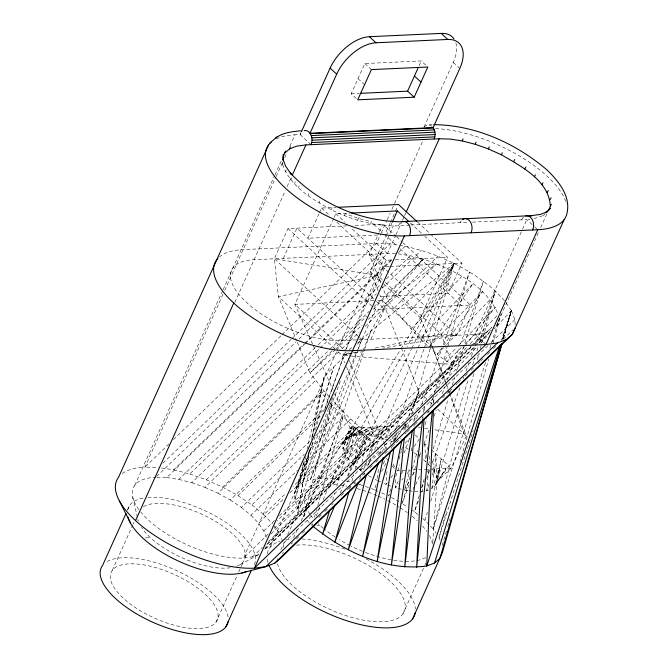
<?xml version="1.0" encoding="UTF-8"?>
<svg xmlns="http://www.w3.org/2000/svg" width="668" height="668" viewBox="0 0 668 668"><rect width="100%" height="100%" fill="white"/><g stroke="black" fill="none" stroke-linecap="round" stroke-linejoin="round"><path stroke-width="0.5" stroke-dasharray="3.34 2.5" d="M395.648 479.674L395.314 487.673L397.326 488.191M433.757 402.553L434.025 396.308M424.405 410.511L424.664 405.317M432.789 542.257L436.839 482.062L435.828 453.948L434.684 472.526L436.663 477.57L441.297 459L436.839 482.062L435.21 485.836L431.837 488.734L434.409 468.928L431.779 476.493M384.242 483.59L386.062 484.409L387.048 470.172M414.811 420.564L415.17 415.371M418.544 469.654L428.597 469.195L426.844 490.663L424.096 491.03M405.142 429.532L405.668 424.364M433.064 403.547L433.791 396.291M422.744 418.677L422.994 416.615L420.063 419.562M423.495 412.49L424.238 406.311M423.47 459.743L425.691 461.571L426.084 458.532M426.209 457.513L426.727 453.463M427.236 449.405L427.495 447.385M413.108 489.252L413.375 487.206M380.601 481.954L376.961 480.325L378.698 467.324M380.443 454.324L380.844 451.326C372.159 442.383 364.194 430.593 351.794 426.802L350.065 428.205L342.734 444.379C342.317 454.741 350.984 462.49 358.332 468.535M395.18 439.569L396.091 433.373M413.776 421.458L414.569 416.331M411.237 450.867L411.713 447.844M362.281 471.525L360.553 470.372L361.271 466.356M361.989 462.34L366.665 436.262L353.881 464.878L360.403 430.977L348.596 459.325L355.326 427.745L344.897 453.923L351.794 426.802L342.918 448.879L350.065 428.205L334.793 393.92M330.585 403.355L343.143 416.723L303.781 516.781L297.961 508.298L309.393 450.257M311.797 438.033L324.331 376.009L348.754 352.42M305.961 456.503L294.571 493.301L294.847 500.365L297.961 508.298L309.927 448.253M312.156 437.064L324.331 376.009L307.071 448.804M403.898 430.442L405.15 424.305M384.76 450.449L386.246 443.335M304.199 460.937L294.847 500.365L309.626 449.606M368.678 464.778L370.13 458.707M371.583 452.628L373.763 443.527L387.515 437.231M303.781 516.781L331.887 404.841L328.163 408.449M473.762 373.729L433.24 529.039L436.146 533.281M477.445 359.609L479.023 353.564M480.334 348.521L495.339 291.031C468.786 267.868 435.745 252.137 401.176 245.548M391.473 448.37L392.007 446.358M393.352 441.314L395.239 434.258M440.095 540.17L439.06 537.531L446.299 511.463M459.943 462.348L488.625 359.092M492.8 344.053L501.159 313.985M349.648 489.385L350.491 486.387M351.886 481.394L353.848 474.405M355.251 469.412L364.494 436.446L343.143 416.723L309.476 449.247M390.646 489.026L388.676 496.04L390.087 492.124M399.113 458.949L401.368 450.925M401.652 449.923L402.503 446.917M407.864 427.871L410.402 418.844M411.814 413.834L430.15 348.671M430.434 347.669L454.131 263.451L371.016 330.919L357.372 344.095M503.413 338.592L511.396 310.595L505.876 302.554M312.657 523.512L312.09 525.507L310.01 523.328M314.369 517.525L316.649 509.542M317.784 505.551L343.143 416.723M408.123 490.579L404.357 490.003L410.11 470.038L397.017 470.623M503.321 338.584L511.396 310.595L514.928 319.613L515.12 324.623M410.043 476.543L402.211 503.488L407.104 506.77M412.365 468.552L417.584 450.591M425.132 424.639L426.869 418.644M428.614 412.657L429.19 410.661M430.643 405.668L432.964 397.685M434.417 392.692L447.468 347.777M447.76 346.784L469.52 271.918L442.333 347.276M315.421 429.699L333.666 366.991L311.196 439.594M332.606 500.215L334.668 493.235M336.73 486.254L354.157 427.395L292.901 486.555M442.166 545.455L446.591 530.467M447.769 526.467L450.123 518.477M503.146 338.584L511.396 310.595L494.236 328.723M419.228 495.723L414.452 511.688L418.193 514.769M421.617 487.74L424.305 478.764M428.489 464.794L429.983 459.809M433.265 448.829L448.195 398.955M450.282 391.966L451.184 388.976M452.378 384.985L454.766 377.002M456.553 371.016L483.432 281.228L460.536 343.895M502.887 338.534L511.396 310.595L501.551 340.296M429.081 524.672L424.931 520.314L427.378 512.339M430.743 501.367L468.402 378.756M472.685 364.803L474.823 357.823M476.969 350.842L478.196 346.859M479.415 342.868L495.339 291.031L504.774 300.951M485.494 362.432L433.24 529.039L429.775 525.399M489.844 348.554L499.489 317.809M439.06 537.531L473.169 430.501M501.918 340.329L511.396 310.595M297.961 508.298L331.887 404.841M409.876 225.007C382.797 228.389 355.543 221.918 331.361 209.76C312.156 199.214 290.421 186.648 282.731 164.837L283.407 162.825M285.553 172.052L286.246 170.056M301.184 520.923L320.364 478.438L364.603 349.606M364.937 348.621L371.016 330.919L388.242 301.059L423.328 259.059C451.994 269.404 485.018 283.917 497.835 313.584M382.405 451.91L385.135 444.086M429.148 484.05L426.844 490.663L428.505 490.02M377.938 491.23L374.364 489.627L376.443 483.724M383.382 464.06L385.11 459.141M390.312 444.387L393.093 436.521M395.523 429.641L423.963 349.005M424.305 348.02L454.131 263.451L400.733 349.272M312.824 442.308L294.571 493.301L315.204 436.396M324.59 409.927L343.01 357.973L323.704 411.906M290.847 179.767L291.549 177.797M395.732 476.468L399.973 464.719M404.207 452.979L409.86 437.323M413.743 426.551L414.444 424.597M416.565 418.727L419.387 410.895M421.859 404.04L441.982 348.253M294.621 183.733L295.339 181.771M409.008 484.885L402.211 503.488L399.506 502.002M412.59 475.098L415.805 466.281M419.028 457.471L420.815 452.578M424.038 443.761L429.048 430.058M434.058 416.348L436.204 410.478M442.283 393.828L444.788 386.972M447.293 380.125L459.1 347.811M421.85 487.64L424.339 480.843M427.537 472.109L428.597 469.195M418.393 500.942L414.452 511.688L412.006 510.043M421.608 492.157L423.403 487.273M426.618 478.488L430.2 468.727M432.705 461.889L459.901 387.69M463.124 378.906L463.842 376.952M465.988 371.091L469.212 362.306M471.357 356.445L474.94 346.684M475.29 345.707L495.339 291.031M358.09 349.715L310.286 479.799L302.437 482.822L297.135 487.381L269.855 547.793M358.449 348.738L361.68 339.937L358.106 348.562M393.861 441.097L397.001 432.563M298.404 187.7L299.13 185.754M340.321 381.194L302.437 482.822L357.706 349.523M307.923 195.54L308.683 193.62M359.635 479.365L361.163 475.491M363.45 469.679L366.891 460.962M368.794 456.119L373.763 443.527L364.494 436.446L276.944 520.99M431.837 488.734L439.795 468.685L435.21 485.836L446.065 468.402L436.839 482.062L451.117 468.168L466.331 436.07L450.825 395.331M297.135 487.381L334.2 394.446M371.016 330.919L310.286 479.799L320.364 478.438L332.297 478.789L342.542 480.359M405.376 423.796L394.095 441.181L405.192 425.65L405.96 423.762M409.025 416.239L418.986 391.774L379.741 294.655M319.053 202.997L319.847 201.093M345.231 350.909L383.958 258.224L351.092 227.871M408.574 416.264L418.986 391.774L426.518 398.813M356.979 483.757L359.827 484.492L361.046 481.62M363.91 474.923L364.72 473.002M367.584 466.306L371.258 457.697M374.523 450.04L454.131 263.451L407.037 346.692M316.173 515.988L320.256 506.461M323.112 499.789L354.157 427.395M340.237 492.951L344.763 482.413M347.636 475.708L364.494 436.446M471.224 346.6L266.866 544.562L264.536 549.948L475.123 346.558M282.581 553.814L283.307 552.135M344.371 440.613L364.177 427.553L347.744 437.707L344.371 440.613L342.734 444.379L357.121 427.879L344.371 440.613L306.863 492.224L287.683 534.709M498.437 320.907L496.107 326.293L538.942 231.42M415.738 484.659L419.88 475.173M331.361 209.76L332.188 207.882M398.17 481.294L395.314 487.673L398.529 483.841M401.435 473.996L403.063 470.355M134.761 485.344L222.678 290.63M223.112 289.678L274.523 175.801M274.957 174.857L281.378 160.621M222.995 294.237L144.939 467.107A90.923 37.416 24.3 0 0 121.96 473.829M224.707 290.438L275.709 177.496M276.135 176.544L282.564 162.316M284.702 157.573L286.413 153.774M289.845 146.183L294.98 134.802L300.116 134.56L311.054 144.672M127.688 509.801L129.826 505.083M300.967 132.665L300.116 134.56A9.093 6.438 87.4 0 1 301.184 132.782M112.274 570.347L132.74 525.031M133.166 524.088L134.017 522.201M234.794 302.445L285.361 190.447M287.081 186.648L291.791 176.218M346.876 225.851L287.991 228.565L274.356 258.775L278.439 296.65L296.584 340.513M356.294 98.472L351.184 93.754L364.828 63.543L421.249 60.947L426.351 65.664M283.332 258.357L296.968 228.147L375.75 300.917M318.995 213.71L307.915 238.251L378.614 234.994M319.421 212.766L321.55 208.049L336.104 207.372M333.683 218.478L294.905 304.399L312.724 344.396M334.109 217.534L335.812 213.752L350.174 213.092M419.12 65.664L421.249 60.947M424.071 126.987L453.221 62.425A36.373 20.858 -47.3 0 0 455.701 42.326M380.76 282.965L369.245 254.399L379.048 232.681M379.474 231.738L382.881 224.189L395.823 236.138M282.088 334.651L376.51 243.453L380.793 233.967M381.219 233.015L386.789 220.682M387.223 219.73L390.221 213.092M391.932 209.293L394.078 204.55M394.504 203.606L422.777 140.99M389.962 223.379L384.851 234.71L397.084 246.008M390.388 222.436L395.08 212.048M395.506 211.105L397.635 206.387M378.197 290.922L370.089 271.308L385.853 236.397M386.279 235.453L391.824 223.187M336.48 351.961L243.419 558.072A72.737 29.935 24.3 0 1 140.806 512.08M336.914 351.009L389.603 234.309M390.037 233.357L393.46 225.767M216.098 622.033A58.191 23.948 24.3 0 0 150.935 566.347A58.191 23.948 24.3 0 0 125.534 600.19A58.191 23.948 24.3 0 0 216.098 622.033L236.981 575.774M238.685 572L243.377 561.613M299.022 338.968L387.457 253.556L395.59 235.528M396.024 234.585L402.019 221.3M402.445 220.356L404.157 216.557M404.591 215.605L405.877 212.766M346.082 349.013L386.146 260.253L391.273 260.011M389.177 266.474L385.019 266.666L371.375 296.876L374.498 296.734M357.889 342.759L361.889 339.628L375.533 309.418L470.422 305.051L456.778 335.261L382.931 348.128M370.865 339.219L384.509 309.008L376.485 301.594M280.861 549.814L284.276 542.257M293.511 537.915L297.769 528.471M445.23 382.079L432.363 346.826L420.422 317.809L447.694 257.414L424.815 236.28M430.601 234.167L461.955 263.125L448.311 293.336L378.656 296.542M465.245 343.828L474.99 334.417L522.109 230.059M522.535 229.107L526.818 219.622L529.874 219.213M540.663 227.621L547.084 213.393M402.871 614.017L424.614 565.871M425.04 564.928L425.892 563.04M344.371 215.597L345.239 213.735L358.499 218.419L371.45 221.759L370.498 223.596M420.698 452.587L419.028 456.077L420.506 457.296M424.055 445.589L424.89 443.844L427.62 446.366M359.067 469.145L360.553 470.372L362.808 465.688M366.874 457.254L373.646 443.21M357.589 220.265L359.417 217.033M347.953 476.167L411.288 349.281M411.755 348.354L454.131 263.451M378.531 455.818L380.844 451.326L382.731 453.689M381.645 471.491L386.805 461.772M404.357 490.003L409.284 481.21M412.724 475.057L415.68 469.788L412.899 469.913M332.297 478.789L404.992 350.308M533.949 218.661L543.117 215.639L544.186 213.793M320.364 478.438L400.19 350.157M445.289 345.398L452.32 364.444L434.208 392.141L477.086 346.842M414.16 446.55L419.421 438.784L415.312 434.993M430.108 345.389L472.986 283.783L420.114 338.559L428.914 347.093L482.513 291.624L443.836 345.139M441.414 348.487L437.189 354.332L444.604 360.002L452.32 364.444L374.072 436.313C357.889 427.862 345.389 413.901 332.856 400.925L329.858 403.823M386.062 484.409L387.24 482.789M390.747 477.937L393.085 474.706M436.839 482.062L448.963 466.08L430.359 448.896M464.419 346.65L450.883 363.876L467.366 346.667M465.062 345.832L495.355 307.28L457.471 346.634M401.752 480.008L403.038 478.472M406.895 473.871L410.11 470.038M405.284 443.21L409.952 438.108M480.659 343.068L488.525 334.76M420.114 338.559L411.104 329.057L393.886 308.633L436.538 263.726L388.242 301.059L368.293 319.379M402.253 318.953L449.556 269.563M470.23 343.669L497.468 315.229M411.104 329.057L461.855 276.335M444.604 360.002L456.753 347.377M443.702 347.585L437.189 354.332L430.417 348.412M446.6 344.579L490.07 299.556M332.071 350.75L309.994 372.928L324.005 390.822L331.495 399.372M332.806 350.007L366.657 315.997M373.278 309.342L423.328 259.059L410.411 255.735L398.303 253.873L387.457 253.556L254.09 259.702A72.737 29.935 24.3 0 0 246.567 302.495A72.737 29.935 24.3 0 0 341.632 340.563L357.839 339.82M168.921 443.944L144.939 467.107L158.5 467.5M173.421 439.602L281.337 335.378M163 463.158L291.148 339.386M291.899 338.668L390.07 243.845L400.165 245.39M156.629 476.493L296.024 341.866M161.531 467.967L173.638 469.821L304.04 343.878M304.792 343.16L392.475 258.474M398.47 252.679L405.209 246.166M156.871 477.244L166.733 477.528L304.625 344.354M305.376 343.628L391.557 260.386M166.733 477.528L178.84 479.39L315.238 347.652M318.235 344.763L380.434 284.685M386.43 278.89L410.411 255.735M173.638 469.821L189.779 473.979L319.429 348.763M320.181 348.045L376.385 293.753M382.38 287.966L421.349 250.325M178.84 479.39L191.758 482.714L328.898 350.257M329.65 349.531L369.371 311.171M373.863 306.829L423.328 259.059M189.779 473.979L206.303 479.824L338.952 351.71M341.949 348.813L359.184 332.163M365.179 326.376L437.874 256.161M191.758 482.714L204.967 487.389L315.638 380.501M206.303 479.824L222.569 487.114L320.824 392.216L327.98 400.391M204.967 487.389L217.985 493.218L324.005 390.822M217.985 493.218L230.293 499.99L324.623 408.883M222.569 487.114L237.95 495.572L322.201 414.21M230.293 499.99L241.415 507.438L309.626 441.556M315.63 435.77L341.857 410.428M237.95 495.572L251.861 504.891L304.241 454.298M241.415 507.438L250.943 515.279L297.427 470.381M301.928 466.039L350.667 418.961M251.861 504.891L263.768 514.694L286.18 493.042M266.265 537.239L263.785 530.935L258.499 523.211L283.983 498.604M289.979 492.809L358.941 426.201M263.785 530.935L275.016 520.088M279.508 515.746L366.356 431.87M268.152 534.191L243.419 558.072L252.587 556.836L259.718 554.098L239.52 564.928M274.147 528.396L462.248 346.725M271.091 533.815L372.635 435.745M252.587 556.836L262.324 547.426M268.319 541.639L470.664 346.208M471.416 345.481L484.158 333.182L491.289 330.435M266.866 544.562L472.209 346.241M472.961 345.515L491.69 327.42M282.647 541.464L279.825 534.258L373.763 443.527M264.962 549.029L474.798 346.358M475.549 345.64L489.786 331.887M478.873 342.943L489.36 332.806M388.951 435.845L408.348 417.116M411.221 414.344L415.529 410.177M416.248 409.484L429.182 397.001M429.9 396.299L433.49 392.834M487.949 345.665L283.357 543.268L283.516 547.276M491.69 342.049L514.928 319.613M291.164 544.053L292.667 542.608M296.417 538.984L299.414 536.095M302.412 533.198L305.41 530.3M318.895 517.274L321.892 514.377M324.89 511.479L327.888 508.59M331.637 504.966L333.132 503.522M341.381 495.556L343.628 493.385M347.377 489.769L350.374 486.872M354.115 483.256L355.618 481.803M362.365 475.29L366.106 471.675M369.855 468.051L372.853 465.162M375.85 462.264L378.096 460.093M384.843 453.58L387.841 450.683M392.341 446.341L395.339 443.443M396.082 442.717L400.583 438.375M405.075 434.033L406.578 432.588M407.33 431.862L409.576 429.691M414.82 424.623L417.066 422.452M426.81 413.041L429.056 410.87M437.306 402.913L438.801 401.46M442.55 397.844L446.299 394.229M447.042 393.502L451.543 389.16M456.035 384.818L457.538 383.365M458.29 382.647L460.536 380.476M465.028 376.126L468.026 373.237M471.024 370.339L474.021 367.442M477.77 363.826L480.016 361.655M480.768 360.929L483.014 358.758M487.515 354.416L489.761 352.245M493.51 348.629L496.508 345.732M503.255 339.219L512.991 329.808M474.247 343.744L491.631 327.328M360.553 470.372L380.844 451.326M335.311 349.681L309.994 372.928L296.976 341.465M336.071 348.972L362.156 325.015M543.117 215.639L545.188 213.86M345.899 352.145L341.907 355.276L344.972 362.991M349.097 349.648L353.096 346.517M378.28 426.902L366.749 435.144L359.15 434.926L352.737 435.786L347.744 437.707L371.224 427.228L352.737 435.786L378.28 426.902L359.15 434.926M382.196 279.583L377.604 275.35L278.439 296.65L334.259 348.212M352.028 353.105L341.907 355.276L338.083 351.744M353.038 352.888L359.108 351.585M375.299 348.103L441.072 333.975L456.778 335.261L389.795 273.379M363.442 351.527L341.907 355.276L350.157 355.96M358.85 339.77L474.99 334.417L484.158 333.182M420.431 491.523L423.178 491.155M404.574 425.675L411.296 426.51M373.754 300.65L294.905 304.399L344.471 350.199M377.904 300.45L382.054 300.258L432.363 346.826M351.184 93.754L359.392 93.378M428.906 124.874L432.881 124.691M355.192 225.467L382.881 224.189M410.904 224.966L468.351 222.319M472.451 222.127L526.818 219.622L534.116 226.36M390.07 243.845L376.51 243.453L243.152 249.598A90.923 37.416 24.3 0 0 219.388 256.955M395.381 259.827L447.694 257.414M390.212 266.432L461.955 263.125M350.065 428.205L399.439 425.933L384.267 438.776L375.224 436.446L366.749 435.144L385.327 426.576L375.224 436.446L392.383 426.251L384.267 438.776L393.51 442.041M430.534 469.111L451.117 468.168L448.963 466.08M316.899 525.29L319.78 525.157M145.624 537.882L150.434 537.665M414.736 491.356L419.479 491.498M351.193 356.044L452.32 364.444M418.41 427.512L420.448 427.804M424.514 428.38L429.599 429.098M434.684 429.816L464.176 433.983L466.331 436.07M409.066 490.73L412.832 491.306M377.604 275.35L274.356 258.775L358.841 336.822M398.328 488.45L401.343 489.226M346.567 481.069L351.301 482.296M352.245 482.538L356.036 483.515M387.916 485.06L390.688 486.037M359.827 484.492L370.481 488.258M371.45 488.6L374.364 489.627M381.52 492.834L385.987 494.838M405.209 447.543L408.649 449.447M368.344 475.583L371.792 477.478M375.232 479.373L376.961 480.325M391.381 497.526L398.604 501.501M413.834 452.603L418.16 455.501M422.685 518.46L424.931 520.314M383.958 258.224L386.146 260.253M453.221 62.425L459.793 68.495M364.828 63.543L371.391 69.606M534.843 227.036L537.765 229.725M358.006 78.649L364.569 84.711M417.609 222.16L429.841 233.458M410.327 222.895L421.767 233.458M396.583 236.848L401.911 241.766M402.679 242.467L470.422 305.051M373.905 224.598L382.664 232.689M400.14 248.838L461.446 305.46M376.51 243.453L387.457 253.556M474.99 334.417L485.928 344.529M335.812 213.752L344.98 222.227M321.55 208.049L329.199 215.104M336.847 222.168L385.019 266.666M369.245 254.399L389.035 272.678M385.252 282.414L441.072 333.975L444.938 344.446M370.089 271.308L383.056 283.29M383.816 283.992L420.422 317.809M287.991 228.565L373.245 307.313M374.005 308.015L375.533 309.418M359.609 337.524L361.889 339.628M405.192 425.65L407.163 427.47M429.532 401.627L433.298 405.142M437.816 409.359L464.176 433.983L449.522 393.828M428.338 464.344L430.985 467.124M307.238 520.422L309.317 522.601M263.768 514.694L272.536 523.896M250.943 515.279L258.499 523.211M386.488 458.432L389.653 462.465M392.2 465.746L394.738 469.028M393.886 308.633L388.242 301.059L382.33 286.781M432.572 469.437L434.684 472.526L432.522 460.711M273.755 525.407L279.825 534.258M313.15 345.348L333.098 390.112M346.049 352.829L348.896 359.551M349.306 360.511L387.899 451.518M393.168 463.968L394.796 467.792M346.5 366.857L374.072 436.313M432.73 347.794L446.391 383.691M446.758 384.659L448.98 390.479M449.347 391.448L450.457 394.362M445.589 383.056L447.735 388.935M448.086 389.912L449.163 392.851M132.69 497.151L137.424 517.358M429.223 456.252L430.025 461.196M424.89 443.844L425.691 461.571M282.622 162.09L282.731 164.837M276.168 138.944A90.923 37.416 24.3 0 1 294.98 134.802M435.419 128.623A90.923 37.416 24.3 0 1 566.548 203.957M296.559 545.146A69.105 28.432 24.3 0 1 395.715 586.955A69.105 28.432 24.3 0 1 362.315 619.937A69.105 28.432 24.3 0 1 277.612 563.859M277.262 561.73A69.105 28.432 24.3 0 1 277.237 558.707M268.018 562.481A80.01 32.924 24.3 0 1 267.2 558.673M267.292 553.722A80.01 32.924 24.3 0 1 280.126 541.047M285.804 539.635A80.01 32.924 24.3 0 1 291.991 538.917M301.894 538.959A80.01 32.924 24.3 0 1 346.116 549.664M366.014 558.84A80.01 32.924 24.3 0 1 415.354 609.024M425.566 557.538A69.105 28.432 24.3 0 1 364.411 552.035M362.499 551.267A69.105 28.432 24.3 0 1 351.092 546.115M350.166 545.656A69.105 28.432 24.3 0 1 339.402 539.686M335.186 537.022A69.105 28.432 24.3 0 1 324.089 528.914M323.337 528.288A69.105 28.432 24.3 0 1 318.193 523.654M312.607 517.616A69.105 28.432 24.3 0 1 310.678 515.145M310.094 514.318A69.105 28.432 24.3 0 1 339.077 484.993M340.012 485.11A69.105 28.432 24.3 0 1 346.767 486.17M348.738 486.563A69.105 28.432 24.3 0 1 350.583 486.964M357.188 488.617A69.105 28.432 24.3 0 1 377.403 495.756M378.364 496.174A69.105 28.432 24.3 0 1 384.993 499.246M387.774 500.641A69.105 28.432 24.3 0 1 399.322 507.187M400.165 507.722A69.105 28.432 24.3 0 1 407.43 512.657M412.164 516.289A69.105 28.432 24.3 0 1 417.233 520.664M422.477 525.95A69.105 28.432 24.3 0 1 426.927 531.503M429.44 535.536A69.105 28.432 24.3 0 1 432.555 545.539M138.777 509.467A72.737 29.935 24.3 0 1 155.886 477.219M521.691 219.856A9.093 6.438 87.4 0 1 524.13 216.758M398.587 225.534A9.093 6.438 87.4 0 1 401.025 222.436M107.122 561.563A69.105 28.432 24.3 0 1 177.529 571.023A69.105 28.432 24.3 0 1 228.155 617.791M127.613 510.202A69.105 28.432 24.3 0 1 143.879 497.986M147.803 497.493A69.105 28.432 24.3 0 1 223.037 520.531A69.105 28.432 24.3 0 1 254.116 564.877M143.411 506.611A58.191 23.948 24.3 0 1 218.302 523.094A58.191 23.948 24.3 0 1 236.881 566.172M230.335 567.775A58.191 23.948 24.3 0 1 141.516 527.419M138.426 521.232A58.191 23.948 24.3 0 1 137.892 519.378M460.143 222.694A9.093 6.438 87.4 0 1 461.212 220.908M424.28 127.104A9.093 6.438 87.4 0 1 432.096 126.394"/><path stroke-width="1" d="M433.449 409.843L426.735 566.021C385.444 571.382 344.12 551.835 312.833 526.125M423.996 418.819L416.657 567.382L432.338 410.803M414.243 428.873L404.724 567.04L422.619 419.704M404.307 437.807L391.398 564.994L412.331 430.685M311.054 144.672C312.774 140.539 312.198 135.32 308.992 132.064A9.093 6.438 87.4 0 0 304.124 130.703M434.158 138.994C435.661 135.345 435.419 130.861 433.098 127.605L310.002 133.274L336.689 74.165A36.373 20.858 -47.3 0 1 375.975 42.777L447.785 39.462A36.373 20.858 -47.3 0 1 459.793 68.495L433.098 127.605M393.961 447.819L377.195 561.337L402.019 439.644M383.265 457.572L362.657 556.193L390.663 451.393M366.256 474.898L348.345 549.781L378.664 462.682M348.805 492.383L334.81 542.332L358.482 482.271M501.994 343.586L442.45 552.519L412.607 618.86M501.877 343.577L439.886 558.448L434.576 563.007L426.735 566.021L499.906 345.247M329.65 510.193L322.56 534.141L335.303 504.449M491.949 376.56L492.834 373.562M494.604 367.567L495.489 364.569M496.074 362.565L501.668 343.577M434.576 563.007L501.067 344.521M282.865 157.523L285.486 150.976M284.81 153.03L289.628 148.889L290.329 146.826M289.628 148.889L296.759 146.142L305.927 144.906L439.285 138.76L450.132 139.078L462.248 140.931L463.066 138.861M462.248 140.931L475.157 144.263L476.017 142.201M548.328 210.595L551.359 204.233M515.245 327.637L512.331 334.367L280.76 558.022L274.732 563.207L265.814 566.639L241.749 573.002M475.157 144.263L488.375 148.931L489.277 146.885M271.383 141.725L268.586 144.956L118.545 477.269A90.923 37.416 24.3 0 0 154.174 535.143A90.923 37.416 24.3 0 0 254.358 568.184L265.814 566.639L497.384 342.976L506.302 339.544L512.331 334.367L564.168 219.572M125.985 513.583L102.546 565.504A69.105 28.432 24.3 0 0 152.897 622.292A69.105 28.432 24.3 0 0 228.047 621.766M301.402 131.713L330.126 68.103A36.373 20.858 -47.3 0 1 369.412 36.707L441.214 33.4A36.373 20.858 -47.3 0 1 454.015 38.919M135.537 520.597L233.742 303.088M292.217 175.267L305.927 144.906M360.419 93.328L407.605 91.157L418.26 67.552M414.168 97.219L427.812 67.009L371.391 69.606L357.747 99.816L414.168 97.219L407.605 91.157M392.25 222.244L397.36 210.921L408.799 221.484M406.303 211.814L439.285 138.76M225.826 626.876L251.402 570.238M537.765 229.725L404.407 235.871L254.358 568.184L485.928 344.529L537.765 229.725A90.923 37.416 24.3 0 0 567.074 212.833C570.823 195.924 558.281 180.853 546.9 169.847C515.638 143.211 475.34 125.05 433.874 124.649M550.273 206.111C549.238 180.677 520.698 166.031 501.384 154.767L502.328 152.73M513.692 161.539L514.669 159.527M524.823 168.987L525.833 167M534.35 176.828L535.385 174.866M541.898 184.76L542.959 182.823M547.192 192.476L548.269 190.564M550.014 199.69L551.108 197.795M548.303 210.879L549.021 209.635M274.732 563.207L506.302 339.544M275.75 137.975C282.764 132.54 292.267 131.671 300.834 130.778M269.747 143.144L277.329 136.614M545.564 212.608L550.657 208.224M545.764 212.432L547.668 211.597L540.278 214.436L530.3 215.789L532.037 215.63L399.623 221.734C358.833 220.958 318.077 202.596 290.179 172.887L291.164 174.231L285.687 166.232L282.756 158.767L283.391 160.746L283.132 154.224M497.384 342.976L485.928 344.529L352.57 350.675A90.923 37.416 24.3 0 1 250.667 316.465A90.923 37.416 24.3 0 1 217.968 258.307M310.294 133.633L433.398 127.955M311.271 135.604L434.375 129.926M311.864 137.85L434.968 132.18M312.031 140.213L435.127 134.544M311.756 142.543L434.851 136.873M338.192 207.28L398.487 204.5L416.84 221.45M351.201 213.042L397.36 210.921M488.375 148.931L501.384 154.767M441.214 33.4L447.785 39.462M414.427 76.052L420.99 82.114M369.412 36.707L375.975 42.777M330.126 68.103L336.689 74.165M119.48 501.033L130.536 523.144M404.407 235.871A90.923 37.416 24.3 0 1 304.224 202.838A90.923 37.416 24.3 0 1 268.586 144.956M525.708 215.998A9.093 6.438 87.4 0 1 532.404 219.864A9.093 6.438 87.4 0 1 532.638 229.967M462.582 219.597A9.093 6.438 87.4 0 1 464.151 218.837M465.83 218.678A9.093 6.438 87.4 0 1 471.082 232.798M402.604 221.667A9.093 6.438 87.4 0 1 409.309 225.542A9.093 6.438 87.4 0 1 409.534 235.637M415.17 612.94A80.01 32.924 24.3 0 1 346.692 620.731A80.01 32.924 24.3 0 1 268.954 565.103M245.882 571.683A69.105 28.432 24.3 0 1 178.298 561.02A69.105 28.432 24.3 0 1 128.056 517.115"/></g></svg>
